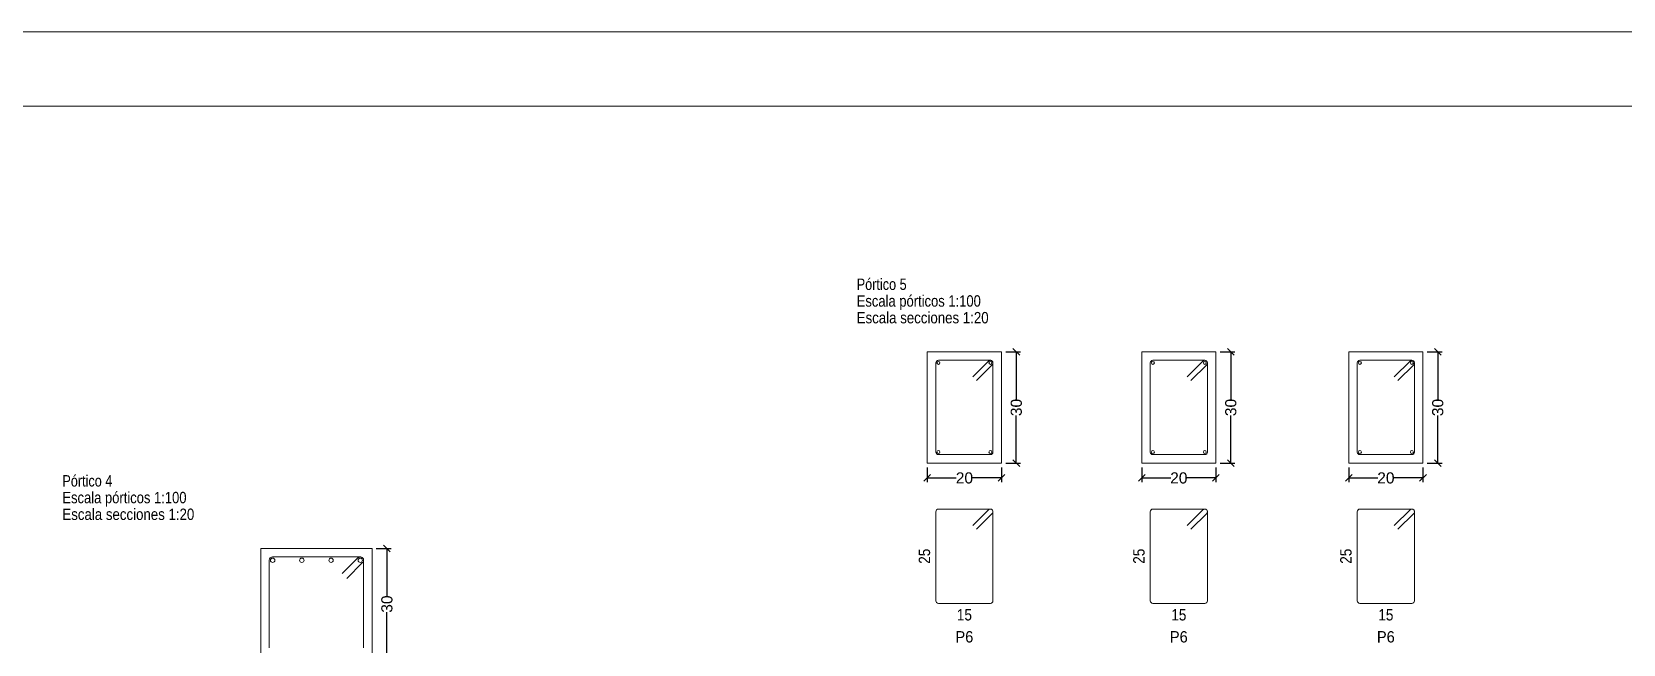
# Model space of a CAD drawing. Header units: millimetres. Extents: x 2 to 158, y -69 to 77.
# Drawn here: x 113.71 to 135.14, y 65.27 to 73.52 of the extents above; entities that cross this region are included whole.
import ezdxf
from ezdxf.enums import TextEntityAlignment as Align

# ---------------------------------------------------------------- set-up
doc = ezdxf.new("R2010")
doc.units = ezdxf.units.MM
for name, color, linetype, lineweight in [('ALZ_REF_REF_ESCALA', 3, 'Continuous', 9), ('ALZ_REF_REFERENCIA_PORTICO', 3, 'Continuous', 9), ('ARM_LONGITUDINAL_Ø12', 171, 'Continuous', 9), ('ARM_LONGITUDINAL_Ø8', 32, 'Continuous', 9), ('ARM_TRANSVERSAL_Ø6', 151, 'Continuous', 9), ('RECUAD_LIMITES', 2, 'Continuous', 0), ('RECUAD_MARCO', 1, 'Continuous', 20), ('SEC_CONT_VIG_HORMIGON_SECCION', 2, 'Continuous', 9), ('SEC_COTAS_SEC_DIM_VIGA', 122, 'Continuous', 0), ('SEC_COTAS_TEXTOS_DESPIECE_ESTRIBADO', 122, 'Continuous', 0), ('SEC_REF_TXT_POSICIONES_ARM_ESTRIBOS', 1, 'Continuous', 9)]:
    doc.layers.add(name, color=color, linetype=linetype, lineweight=lineweight)
doc.styles.add('CYPETXT_0.225_romans', font='arial.ttf', dxfattribs={"height": 0.15})
doc.styles.add('CYPETXT_romans', font='arial.ttf', dxfattribs={"height": 0.2})
doc.dimstyles.new('cype_oblique', dxfattribs={"dimtxt": 0.18, "dimasz": 0.18, "dimexe": 0.05625, "dimexo": 0.05625, "dimgap": 0, "dimtad": 0, "dimdec": 4, "dimzin": 0, "dimdsep": 46, "dimtxsty": 'CYPETXT_0.225_romans', "dimblk": 'OBLIQUE', "dimtsz": 0.045, "dimcen": 0.09, "dimadec": 0, "dimazin": 0, "dimtfac": 1, "dimtdec": 4, "dimtofl": 0, "dimtmove": 2, "dimatfit": 3, "dimfxl": 1, "dimtolj": 1, "dimtzin": 0, "dimarcsym": 0})

# ---------------------------------------------------------------- blocks, each defined once
blk = doc.blocks.new('*D333')
at = {"layer": 'Defpoints', "color": 0, "transparency": 16777216}
for p in [(118.296, 66.561), (118.495, 66.561), (118.296, 65.061)]:
    blk.add_point(p, dxfattribs=at)
at = {"layer": 'SEC_COTAS_SEC_DIM_VIGA', "color": 0, "lineweight": -2, "transparency": 16777216}
for p, q in [((118.352, 66.561), (118.552, 66.561)), ((118.54, 66.516), (118.45, 66.606)), ((118.495, 66.561), (118.495, 65.918)), ((118.495, 65.061), (118.495, 65.704)), ((118.352, 65.061), (118.552, 65.061)), ((118.54, 65.016), (118.45, 65.106))]:
    blk.add_line(p, q, dxfattribs=at)
at = {"layer": 'SEC_COTAS_SEC_DIM_VIGA', "color": 0, "transparency": 16777216, "insert": (118.495, 65.811), "char_height": 0.15, "attachment_point": 5, "rotation": 90, "style": 'CYPETXT_0.225_romans'}
blk.add_mtext('\\A1;30', dxfattribs=at)
blk = doc.blocks.new('_OBLIQUE')
at = {"color": 0, "linetype": 'ByBlock', "lineweight": -2}
blk.add_line((-0.5, -0.5), (0.5, 0.5), dxfattribs=at)
blk = doc.blocks.new('*D335')
at = {"layer": 'Defpoints', "color": 0, "transparency": 16777216}
for p in [(125.771, 67.708), (126.771, 67.708), (126.771, 67.509)]:
    blk.add_point(p, dxfattribs=at)
at = {"layer": 'SEC_COTAS_SEC_DIM_VIGA', "color": 0, "lineweight": -2, "transparency": 16777216}
for p, q in [((125.726, 67.464), (125.816, 67.554)), ((125.771, 67.652), (125.771, 67.453)), ((125.771, 67.509), (126.162, 67.509)), ((126.771, 67.509), (126.379, 67.509)), ((126.726, 67.464), (126.816, 67.554)), ((126.771, 67.652), (126.771, 67.453))]:
    blk.add_line(p, q, dxfattribs=at)
at = {"layer": 'SEC_COTAS_SEC_DIM_VIGA', "color": 0, "transparency": 16777216, "insert": (126.271, 67.509), "char_height": 0.15, "attachment_point": 5, "style": 'CYPETXT_0.225_romans'}
blk.add_mtext('\\A1;20', dxfattribs=at)
blk = doc.blocks.new('*D336')
at = {"layer": 'Defpoints', "color": 0, "transparency": 16777216}
for p in [(126.771, 69.208), (126.97, 69.208), (126.771, 67.708)]:
    blk.add_point(p, dxfattribs=at)
at = {"layer": 'SEC_COTAS_SEC_DIM_VIGA', "color": 0, "lineweight": -2, "transparency": 16777216}
for p, q in [((127.015, 69.163), (126.925, 69.253)), ((126.827, 69.208), (127.027, 69.208)), ((126.97, 69.208), (126.97, 68.565)), ((126.97, 67.708), (126.97, 68.351)), ((127.015, 67.663), (126.925, 67.753)), ((126.827, 67.708), (127.027, 67.708))]:
    blk.add_line(p, q, dxfattribs=at)
at = {"layer": 'SEC_COTAS_SEC_DIM_VIGA', "color": 0, "transparency": 16777216, "insert": (126.97, 68.458), "char_height": 0.15, "attachment_point": 5, "rotation": 90, "style": 'CYPETXT_0.225_romans'}
blk.add_mtext('\\A1;30', dxfattribs=at)
blk = doc.blocks.new('*D337')
at = {"layer": 'Defpoints', "color": 0, "transparency": 16777216}
for p in [(128.658, 67.708), (129.658, 67.708), (129.658, 67.509)]:
    blk.add_point(p, dxfattribs=at)
at = {"layer": 'SEC_COTAS_SEC_DIM_VIGA', "color": 0, "lineweight": -2, "transparency": 16777216}
for p, q in [((128.613, 67.464), (128.703, 67.554)), ((128.658, 67.652), (128.658, 67.453)), ((128.658, 67.509), (129.05, 67.509)), ((129.658, 67.509), (129.267, 67.509)), ((129.613, 67.464), (129.703, 67.554)), ((129.658, 67.652), (129.658, 67.453))]:
    blk.add_line(p, q, dxfattribs=at)
at = {"layer": 'SEC_COTAS_SEC_DIM_VIGA', "color": 0, "transparency": 16777216, "insert": (129.158, 67.509), "char_height": 0.15, "attachment_point": 5, "style": 'CYPETXT_0.225_romans'}
blk.add_mtext('\\A1;20', dxfattribs=at)
blk = doc.blocks.new('*D338')
at = {"layer": 'Defpoints', "color": 0, "transparency": 16777216}
for p in [(129.658, 69.208), (129.858, 69.208), (129.658, 67.708)]:
    blk.add_point(p, dxfattribs=at)
at = {"layer": 'SEC_COTAS_SEC_DIM_VIGA', "color": 0, "lineweight": -2, "transparency": 16777216}
for p, q in [((129.903, 69.163), (129.813, 69.253)), ((129.715, 69.208), (129.914, 69.208)), ((129.858, 69.208), (129.858, 68.565)), ((129.858, 67.708), (129.858, 68.351)), ((129.903, 67.663), (129.813, 67.753)), ((129.715, 67.708), (129.914, 67.708))]:
    blk.add_line(p, q, dxfattribs=at)
at = {"layer": 'SEC_COTAS_SEC_DIM_VIGA', "color": 0, "transparency": 16777216, "insert": (129.858, 68.458), "char_height": 0.15, "attachment_point": 5, "rotation": 90, "style": 'CYPETXT_0.225_romans'}
blk.add_mtext('\\A1;30', dxfattribs=at)
blk = doc.blocks.new('*D339')
at = {"layer": 'Defpoints', "color": 0, "transparency": 16777216}
for p in [(131.446, 67.708), (132.446, 67.708), (132.446, 67.509)]:
    blk.add_point(p, dxfattribs=at)
at = {"layer": 'SEC_COTAS_SEC_DIM_VIGA', "color": 0, "lineweight": -2, "transparency": 16777216}
for p, q in [((131.401, 67.464), (131.491, 67.554)), ((131.446, 67.652), (131.446, 67.453)), ((131.446, 67.509), (131.837, 67.509)), ((132.446, 67.509), (132.054, 67.509)), ((132.401, 67.464), (132.491, 67.554)), ((132.446, 67.652), (132.446, 67.453))]:
    blk.add_line(p, q, dxfattribs=at)
at = {"layer": 'SEC_COTAS_SEC_DIM_VIGA', "color": 0, "transparency": 16777216, "insert": (131.946, 67.509), "char_height": 0.15, "attachment_point": 5, "style": 'CYPETXT_0.225_romans'}
blk.add_mtext('\\A1;20', dxfattribs=at)
blk = doc.blocks.new('*D340')
at = {"layer": 'Defpoints', "color": 0, "transparency": 16777216}
for p in [(132.446, 69.208), (132.645, 69.208), (132.446, 67.708)]:
    blk.add_point(p, dxfattribs=at)
at = {"layer": 'SEC_COTAS_SEC_DIM_VIGA', "color": 0, "lineweight": -2, "transparency": 16777216}
for p, q in [((132.69, 69.163), (132.6, 69.253)), ((132.502, 69.208), (132.702, 69.208)), ((132.645, 69.208), (132.645, 68.565)), ((132.645, 67.708), (132.645, 68.351)), ((132.69, 67.663), (132.6, 67.753)), ((132.502, 67.708), (132.702, 67.708))]:
    blk.add_line(p, q, dxfattribs=at)
at = {"layer": 'SEC_COTAS_SEC_DIM_VIGA', "color": 0, "transparency": 16777216, "insert": (132.645, 68.458), "char_height": 0.15, "attachment_point": 5, "rotation": 90, "style": 'CYPETXT_0.225_romans'}
blk.add_mtext('\\A1;30', dxfattribs=at)

msp = doc.modelspace()

# ---------------------------------------------------------------- linework, layer by layer
at = {"layer": 'ARM_LONGITUDINAL_Ø12'}
for centre in [(116.95588, 66.40131), (117.34922, 66.40131), (117.74255, 66.40131), (118.13588, 66.40131)]:
    msp.add_circle(centre, 0.03, dxfattribs=at)
at = {"layer": 'ARM_LONGITUDINAL_Ø8'}
for centre in [(125.92082, 69.05829), (126.62082, 69.05829), (128.80835, 69.05829), (129.50835, 69.05829), (131.59589, 69.05829), (132.29589, 69.05829), (125.92082, 67.85829), (126.62082, 67.85829), (128.80835, 67.85829), (129.50835, 67.85829), (131.59589, 67.85829), (132.29589, 67.85829)]:
    msp.add_circle(centre, 0.02, dxfattribs=at)
at = {"layer": 'ARM_TRANSVERSAL_Ø6'}
for points in [[(126.43344, 68.82141), (126.64557, 69.03354), (126.64992, 69.03884), (126.65316, 69.0449), (126.65515, 69.05146), (126.65582, 69.05829), (126.65515, 69.06512), (126.65316, 69.07168), (126.64992, 69.07773), (126.64557, 69.08304), (126.64026, 69.08739), (126.63421, 69.09063), (126.62765, 69.09262), (126.62082, 69.09329), (125.92082, 69.09329), (125.90743, 69.09063), (125.89607, 69.08304), (125.88848, 69.07168), (125.88582, 69.05829), (125.88582, 67.85829), (125.88848, 67.8449), (125.89607, 67.83354), (125.90743, 67.82595), (125.92082, 67.82329), (126.62082, 67.82329), (126.63421, 67.82595), (126.64557, 67.83354), (126.65316, 67.8449), (126.65582, 67.85829), (126.65582, 69.05829), (126.65515, 69.06512), (126.65316, 69.07168), (126.64992, 69.07773), (126.64557, 69.08304), (126.64026, 69.08739), (126.63421, 69.09063), (126.62765, 69.09262), (126.62082, 69.09329), (126.61399, 69.09262), (126.60743, 69.09063), (126.60137, 69.08739), (126.59607, 69.08304), (126.38394, 68.87091)], [(129.32097, 68.82141), (129.5331, 69.03354), (129.53746, 69.03884), (129.54069, 69.0449), (129.54268, 69.05146), (129.54335, 69.05829), (129.54268, 69.06512), (129.54069, 69.07168), (129.53746, 69.07773), (129.5331, 69.08304), (129.5278, 69.08739), (129.52175, 69.09063), (129.51518, 69.09262), (129.50835, 69.09329), (128.80835, 69.09329), (128.79496, 69.09063), (128.78361, 69.08304), (128.77602, 69.07168), (128.77335, 69.05829), (128.77335, 67.85829), (128.77602, 67.8449), (128.78361, 67.83354), (128.79496, 67.82595), (128.80835, 67.82329), (129.50835, 67.82329), (129.52175, 67.82595), (129.5331, 67.83354), (129.54069, 67.8449), (129.54335, 67.85829), (129.54335, 69.05829), (129.54268, 69.06512), (129.54069, 69.07168), (129.53746, 69.07773), (129.5331, 69.08304), (129.5278, 69.08739), (129.52175, 69.09063), (129.51518, 69.09262), (129.50835, 69.09329), (129.50153, 69.09262), (129.49496, 69.09063), (129.48891, 69.08739), (129.48361, 69.08304), (129.27147, 68.87091)], [(132.10851, 68.82141), (132.32064, 69.03354), (132.32499, 69.03884), (132.32822, 69.0449), (132.33022, 69.05146), (132.33089, 69.05829), (132.33022, 69.06512), (132.32822, 69.07168), (132.32499, 69.07773), (132.32064, 69.08304), (132.31533, 69.08739), (132.30928, 69.09063), (132.30272, 69.09262), (132.29589, 69.09329), (131.59589, 69.09329), (131.58249, 69.09063), (131.57114, 69.08304), (131.56355, 69.07168), (131.56089, 69.05829), (131.56089, 67.85829), (131.56355, 67.8449), (131.57114, 67.83354), (131.58249, 67.82595), (131.59589, 67.82329), (132.29589, 67.82329), (132.30928, 67.82595), (132.32064, 67.83354), (132.32822, 67.8449), (132.33089, 67.85829), (132.33089, 69.05829), (132.33022, 69.06512), (132.32822, 69.07168), (132.32499, 69.07773), (132.32064, 69.08304), (132.31533, 69.08739), (132.30928, 69.09063), (132.30272, 69.09262), (132.29589, 69.09329), (132.28906, 69.09262), (132.28249, 69.09063), (132.27644, 69.08739), (132.27114, 69.08304), (132.05901, 68.87091)], [(126.43344, 66.81841), (126.64557, 67.03054), (126.64992, 67.03584), (126.65316, 67.0419), (126.65515, 67.04846), (126.65582, 67.05529), (126.65515, 67.06212), (126.65316, 67.06868), (126.64992, 67.07473), (126.64557, 67.08004), (126.64026, 67.08439), (126.63421, 67.08763), (126.62765, 67.08962), (126.62082, 67.09029), (125.92082, 67.09029), (125.90743, 67.08763), (125.89607, 67.08004), (125.88848, 67.06868), (125.88582, 67.05529), (125.88582, 65.85529), (125.88848, 65.8419), (125.89607, 65.83054), (125.90743, 65.82295), (125.92082, 65.82029), (126.62082, 65.82029), (126.63421, 65.82295), (126.64557, 65.83054), (126.65316, 65.8419), (126.65582, 65.85529), (126.65582, 67.05529), (126.65515, 67.06212), (126.65316, 67.06868), (126.64992, 67.07473), (126.64557, 67.08004), (126.64026, 67.08439), (126.63421, 67.08763), (126.62765, 67.08962), (126.62082, 67.09029), (126.61399, 67.08962), (126.60743, 67.08763), (126.60137, 67.08439), (126.59607, 67.08004), (126.38394, 66.86791)], [(129.32097, 66.81841), (129.5331, 67.03054), (129.53746, 67.03584), (129.54069, 67.0419), (129.54268, 67.04846), (129.54335, 67.05529), (129.54268, 67.06212), (129.54069, 67.06868), (129.53746, 67.07473), (129.5331, 67.08004), (129.5278, 67.08439), (129.52175, 67.08763), (129.51518, 67.08962), (129.50835, 67.09029), (128.80835, 67.09029), (128.79496, 67.08763), (128.78361, 67.08004), (128.77602, 67.06868), (128.77335, 67.05529), (128.77335, 65.85529), (128.77602, 65.8419), (128.78361, 65.83054), (128.79496, 65.82295), (128.80835, 65.82029), (129.50835, 65.82029), (129.52175, 65.82295), (129.5331, 65.83054), (129.54069, 65.8419), (129.54335, 65.85529), (129.54335, 67.05529), (129.54268, 67.06212), (129.54069, 67.06868), (129.53746, 67.07473), (129.5331, 67.08004), (129.5278, 67.08439), (129.52175, 67.08763), (129.51518, 67.08962), (129.50835, 67.09029), (129.50153, 67.08962), (129.49496, 67.08763), (129.48891, 67.08439), (129.48361, 67.08004), (129.27147, 66.86791)], [(132.10851, 66.81841), (132.32064, 67.03054), (132.32499, 67.03584), (132.32822, 67.0419), (132.33022, 67.04846), (132.33089, 67.05529), (132.33022, 67.06212), (132.32822, 67.06868), (132.32499, 67.07473), (132.32064, 67.08004), (132.31533, 67.08439), (132.30928, 67.08763), (132.30272, 67.08962), (132.29589, 67.09029), (131.59589, 67.09029), (131.58249, 67.08763), (131.57114, 67.08004), (131.56355, 67.06868), (131.56089, 67.05529), (131.56089, 65.85529), (131.56355, 65.8419), (131.57114, 65.83054), (131.58249, 65.82295), (131.59589, 65.82029), (132.29589, 65.82029), (132.30928, 65.82295), (132.32064, 65.83054), (132.32822, 65.8419), (132.33089, 65.85529), (132.33089, 67.05529), (132.33022, 67.06212), (132.32822, 67.06868), (132.32499, 67.07473), (132.32064, 67.08004), (132.31533, 67.08439), (132.30928, 67.08763), (132.30272, 67.08962), (132.29589, 67.09029), (132.28906, 67.08962), (132.28249, 67.08763), (132.27644, 67.08439), (132.27114, 67.08004), (132.05901, 66.86791)], [(117.95557, 66.15736), (118.1677, 66.36949), (118.1733, 66.37631), (118.17746, 66.38409), (118.18002, 66.39253), (118.18088, 66.40131), (118.18002, 66.41009), (118.17746, 66.41853), (118.1733, 66.42631), (118.1677, 66.43313), (118.16089, 66.43873), (118.15311, 66.44289), (118.14466, 66.44545), (118.13588, 66.44631), (116.95588, 66.44631), (116.93866, 66.44289), (116.92407, 66.43313), (116.91431, 66.41853), (116.91088, 66.40131), (116.91088, 65.22131)], [(118.18088, 65.22131), (118.18088, 66.40131), (118.18002, 66.41009), (118.17746, 66.41853), (118.1733, 66.42631), (118.1677, 66.43313), (118.16089, 66.43873), (118.15311, 66.44289), (118.14466, 66.44545), (118.13588, 66.44631), (118.12711, 66.44545), (118.11866, 66.44289), (118.11088, 66.43873), (118.10407, 66.43313), (117.89193, 66.221)]]:
    msp.add_lwpolyline(points, dxfattribs=at)
at = {"layer": 'RECUAD_LIMITES'}
msp.add_lwpolyline([(98.90474, 31.5159), (158.30474, 31.5159), (158.30474, 73.5159), (98.90474, 73.5159), (98.90474, 31.5159)], close=True, dxfattribs=at)
at = {"layer": 'RECUAD_MARCO'}
msp.add_lwpolyline([(101.40474, 32.5159), (157.30474, 32.5159), (157.30474, 72.5159), (101.40474, 72.5159), (101.40474, 32.5159)], close=True, dxfattribs=at)
at = {"layer": 'SEC_CONT_VIG_HORMIGON_SECCION'}
for points in [[(126.77082, 69.20829), (125.77082, 69.20829), (125.77082, 67.70829), (126.77082, 67.70829), (126.77082, 69.20829)], [(129.65835, 69.20829), (128.65835, 69.20829), (128.65835, 67.70829), (129.65835, 67.70829), (129.65835, 69.20829)], [(132.44589, 69.20829), (131.44589, 69.20829), (131.44589, 67.70829), (132.44589, 67.70829), (132.44589, 69.20829)], [(118.29588, 66.56131), (116.79588, 66.56131), (116.79588, 65.06131), (118.29588, 65.06131), (118.29588, 66.56131)]]:
    msp.add_lwpolyline(points, close=True, dxfattribs=at)

# ---------------------------------------------------------------- texts
at = {"layer": 'ALZ_REF_REF_ESCALA', "style": 'CYPETXT_romans'}
for s, width, p in [('Escala pórticos 1:100', 0.816209, (124.82082, 69.89229)), ('Escala secciones 1:20', 0.833432, (124.82082, 69.66729)), ('Escala pórticos 1:100', 0.816209, (114.12482, 67.24531)), ('Escala secciones 1:20', 0.833432, (114.12482, 67.02031))]:
    msp.add_text(s, height=0.1533333, dxfattribs=dict(at, width=width)).set_placement(p, align=Align.MIDDLE_LEFT)
at = {"layer": 'ALZ_REF_REFERENCIA_PORTICO', "style": 'CYPETXT_romans', "width": 0.795792}
for s, p in [('Pórtico 5', (124.82082, 70.11729)), ('Pórtico 4', (114.12482, 67.47031))]:
    msp.add_text(s, height=0.153333, dxfattribs=at).set_placement(p, align=Align.MIDDLE_LEFT)
at = {"layer": 'SEC_COTAS_TEXTOS_DESPIECE_ESTRIBADO', "style": 'CYPETXT_romans', "width": 0.853312}
for p in [(125.80915, 66.45529), (128.69669, 66.45529), (131.48422, 66.45529)]:
    msp.add_text('25', height=0.153333, rotation=90, dxfattribs=at).set_placement(p, align=Align.CENTER)
for p in [(126.27082, 65.74362), (129.15835, 65.74362), (131.94589, 65.74362)]:
    msp.add_text('15', height=0.153333, dxfattribs=at).set_placement(p, align=Align.TOP_CENTER)
at = {"layer": 'SEC_REF_TXT_POSICIONES_ARM_ESTRIBOS', "style": 'CYPETXT_romans', "width": 0.914795}
for p in [(126.27082, 65.37029), (129.15835, 65.37029), (131.94589, 65.37029)]:
    msp.add_text('P6', height=0.153333, dxfattribs=at).set_placement(p, align=Align.MIDDLE_CENTER)

# ---------------------------------------------------------------- dimensions: what is measured, and where the dimension line sits
at = {"layer": 'SEC_COTAS_SEC_DIM_VIGA'}
for p1, p2, text, picture, middle in [((126.77082, 67.70829), (126.77082, 69.20829), '30', '*D336', (126.97032, 68.45829)), ((129.65835, 67.70829), (129.65835, 69.20829), '30', '*D338', (129.85785, 68.45829)), ((132.44589, 67.70829), (132.44589, 69.20829), '30', '*D340', (132.64539, 68.45829)), ((125.77082, 67.70829), (126.77082, 67.70829), '20', '*D335', (126.27082, 67.50879)), ((128.65835, 67.70829), (129.65835, 67.70829), '20', '*D337', (129.15835, 67.50879)), ((131.44589, 67.70829), (132.44589, 67.70829), '20', '*D339', (131.94589, 67.50879)), ((118.29588, 65.06131), (118.29588, 66.56131), '30', '*D333', (118.49538, 65.81131))]:
    dim = msp.add_aligned_dim(p1=p1, p2=p2, distance=-0.1995, text=text, dimstyle='cype_oblique', dxfattribs=at)
    dim.commit()
    dim.dimension.update_dxf_attribs({"geometry": picture, "text_midpoint": middle})

doc.saveas('drawing.dxf')
